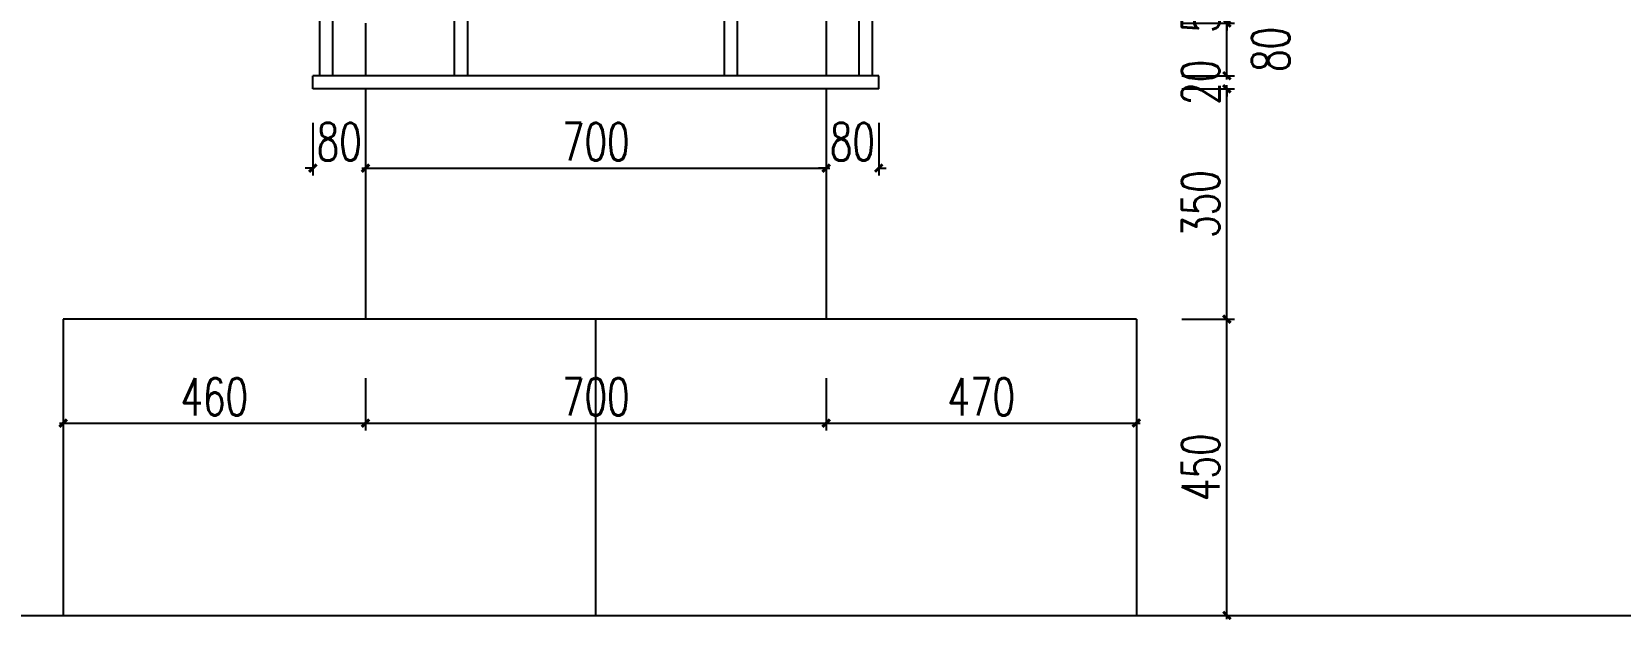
# Model space of a CAD drawing. Header units: millimetres. Extents: x 5625199 to 7433318, y -3316392 to -2552493.
# Drawn here: x 5996646 to 5999060, y -2699735 to -2698841 of the extents above; entities that cross this region are included whole.
import ezdxf

# ---------------------------------------------------------------- set-up
doc = ezdxf.new("R2010")
doc.units = ezdxf.units.MM
doc.header["$PDMODE"] = 35
doc.header["$PDSIZE"] = -10
doc.layers.add('155', color=155, linetype='Continuous')
doc.styles.add('标注-尺寸', font='simplex.shx', dxfattribs={"width": 0.7})
doc.dimstyles.new('MS55', dxfattribs={"dimscale": 0, "dimtxt": 5, "dimasz": 1, "dimexe": 1, "dimexo": 0.8, "dimgap": 1, "dimtad": 1, "dimdec": 0, "dimrnd": 5, "dimdsep": 46, "dimtxsty": '标注-尺寸', "dimblk": 'ARCHTICK', "dimcen": 0, "dimdle": 0.5, "dimclrd": 256, "dimclre": 256, "dimclrt": 50, "dimadec": 0, "dimazin": 0, "dimtfac": 1, "dimtdec": 0, "dimtix": 1, "dimtofl": 0, "dimtmove": 2, "dimatfit": 3, "dimldrblk": 'jt2', "dimfxl": 6, "dimfxlon": 1, "dimtvp": 1, "dimtolj": 1, "dimtzin": 0, "dimarcsym": 0})

# ---------------------------------------------------------------- blocks, each defined once
blk = doc.blocks.new('_ArchTick')
at = {"color": 0, "linetype": 'ByBlock', "const_width": 0.4}
blk.add_lwpolyline([(-0.5, -0.5), (0.5, 0.5)], dxfattribs=at)
blk = doc.blocks.new('*D1076')
at = {"layer": '155', "lineweight": -2, "ltscale": 500, "transparency": 16777216}
blk.add_arc((5997923, -2697662.5), 102, 270, 59.2631, dxfattribs=at)
at = {"layer": 'Defpoints', "color": 0, "transparency": 16777216}
for p in [(5997923, -2697343), (5997999.4, -2697534.1), (5997922.7, -2697663), (5998000.9, -2697728.4), (5997923, -2698908)]:
    blk.add_point(p, dxfattribs=at)
at = {"layer": '155', "linetype": 'ByBlock', "lineweight": -2, "transparency": 16777216, "xscale": 11.41805051671821, "yscale": 11.41805051671821, "zscale": 11.41805051671821}
for p, rotation in [((5997975.2, -2697574.8), 149.2631199882399), ((5997923, -2697764.5), 180)]:
    blk.add_blockref('_ArchTick', p, dxfattribs=dict(at, rotation=rotation))
at = {"layer": '155', "color": 50, "ltscale": 500, "transparency": 16777216, "insert": (5997982.8, -2697678.9), "char_height": 57.09, "attachment_point": 5, "rotation": 74.6316, "style": '标注-尺寸'}
blk.add_mtext('\\A1;149%%d', dxfattribs=at)
blk = doc.blocks.new('jt2')
at = {"ltscale": 0.1}
blk.add_line((0, 0), (-1, 0), dxfattribs=at)
at = {"color": 6, "ltscale": 0.1}
blk.add_lwpolyline([(-1.22, 1.26), (-0.72, 1.5), (0.02, 0), (-0.72, -1.5), (-1.22, -1.26), (0, 0), (-1.22, 1.26)], dxfattribs=at)
blk = doc.blocks.new('*D1077')
at = {"layer": '155', "lineweight": -2, "ltscale": 500, "transparency": 16777216}
for p, q in [((5997073.2, -2698979.8), (5997073.2, -2699059.7)), ((5997153.2, -2698979.8), (5997153.2, -2699059.7)), ((5997073.2, -2699048.3), (5997061.7, -2699048.3)), ((5997153.2, -2699048.3), (5997164.6, -2699048.3))]:
    blk.add_line(p, q, dxfattribs=at)
at = {"layer": 'Defpoints', "color": 0, "transparency": 16777216}
for p in [(5997073.2, -2698928), (5997153.2, -2698928), (5997153.2, -2699048.3)]:
    blk.add_point(p, dxfattribs=at)
at = {"layer": '155', "linetype": 'ByBlock', "lineweight": -2, "transparency": 16777216, "xscale": 11.41805051671821, "yscale": 11.41805051671821, "zscale": 11.41805051671821}
blk.add_blockref('_ArchTick', (5997073.2, -2699048.3), dxfattribs=at)
at = {"layer": '155', "linetype": 'ByBlock', "lineweight": -2, "transparency": 16777216, "xscale": 11.41805051671821, "yscale": 11.41805051671821, "zscale": 11.41805051671821, "rotation": 180}
blk.add_blockref('_ArchTick', (5997153.2, -2699048.3), dxfattribs=at)
at = {"layer": '155', "color": 50, "ltscale": 500, "transparency": 16777216, "insert": (5997113.2, -2699008.3), "char_height": 57.09, "attachment_point": 5, "style": '标注-尺寸'}
blk.add_mtext('\\A1;80', dxfattribs=at)
blk = doc.blocks.new('*D1078')
at = {"layer": '155', "lineweight": -2, "ltscale": 500, "transparency": 16777216}
for p, q in [((5997153.2, -2698979.8), (5997153.2, -2699059.7)), ((5997853.2, -2698979.8), (5997853.2, -2699059.7)), ((5997147.5, -2699048.3), (5997858.9, -2699048.3))]:
    blk.add_line(p, q, dxfattribs=at)
at = {"layer": 'Defpoints', "color": 0, "transparency": 16777216}
for p in [(5997153.2, -2698928), (5997853.2, -2698928), (5997853.2, -2699048.3)]:
    blk.add_point(p, dxfattribs=at)
at = {"layer": '155', "linetype": 'ByBlock', "lineweight": -2, "transparency": 16777216, "xscale": 11.41805051671821, "yscale": 11.41805051671821, "zscale": 11.41805051671821, "rotation": 180}
blk.add_blockref('_ArchTick', (5997153.2, -2699048.3), dxfattribs=at)
at = {"layer": '155', "linetype": 'ByBlock', "lineweight": -2, "transparency": 16777216, "xscale": 11.41805051671821, "yscale": 11.41805051671821, "zscale": 11.41805051671821}
blk.add_blockref('_ArchTick', (5997853.2, -2699048.3), dxfattribs=at)
at = {"layer": '155', "color": 50, "ltscale": 500, "transparency": 16777216, "insert": (5997503.2, -2699008.3), "char_height": 57.09, "attachment_point": 5, "style": '标注-尺寸'}
blk.add_mtext('\\A1;700', dxfattribs=at)
blk = doc.blocks.new('*D1079')
at = {"layer": '155', "lineweight": -2, "ltscale": 500, "transparency": 16777216}
for p, q in [((5997853.2, -2698979.8), (5997853.2, -2699059.7)), ((5997933.2, -2698979.8), (5997933.2, -2699059.7)), ((5997853.2, -2699048.3), (5997841.7, -2699048.3)), ((5997933.2, -2699048.3), (5997944.6, -2699048.3))]:
    blk.add_line(p, q, dxfattribs=at)
at = {"layer": 'Defpoints', "color": 0, "transparency": 16777216}
for p in [(5997853.2, -2698928), (5997933.2, -2698928), (5997933.2, -2699048.3)]:
    blk.add_point(p, dxfattribs=at)
at = {"layer": '155', "linetype": 'ByBlock', "lineweight": -2, "transparency": 16777216, "xscale": 11.41805051671821, "yscale": 11.41805051671821, "zscale": 11.41805051671821}
blk.add_blockref('_ArchTick', (5997853.2, -2699048.3), dxfattribs=at)
at = {"layer": '155', "linetype": 'ByBlock', "lineweight": -2, "transparency": 16777216, "xscale": 11.41805051671821, "yscale": 11.41805051671821, "zscale": 11.41805051671821, "rotation": 180}
blk.add_blockref('_ArchTick', (5997933.2, -2699048.3), dxfattribs=at)
at = {"layer": '155', "color": 50, "ltscale": 500, "transparency": 16777216, "insert": (5997893.2, -2699008.3), "char_height": 57.09, "attachment_point": 5, "style": '标注-尺寸'}
blk.add_mtext('\\A1;80', dxfattribs=at)
blk = doc.blocks.new('*D1080')
at = {"layer": '155', "lineweight": -2, "ltscale": 500, "transparency": 16777216}
for p, q in [((5996693.7, -2699367.3), (5996693.7, -2699447.2)), ((5997153.2, -2699367.3), (5997153.2, -2699447.2)), ((5996688, -2699435.8), (5997158.9, -2699435.8))]:
    blk.add_line(p, q, dxfattribs=at)
at = {"layer": 'Defpoints', "color": 0, "transparency": 16777216}
for p in [(5996693.7, -2699278), (5997153.2, -2699278), (5997153.2, -2699435.8)]:
    blk.add_point(p, dxfattribs=at)
at = {"layer": '155', "linetype": 'ByBlock', "lineweight": -2, "transparency": 16777216, "xscale": 11.41805051671821, "yscale": 11.41805051671821, "zscale": 11.41805051671821, "rotation": 180}
blk.add_blockref('_ArchTick', (5996693.7, -2699435.8), dxfattribs=at)
at = {"layer": '155', "linetype": 'ByBlock', "lineweight": -2, "transparency": 16777216, "xscale": 11.41805051671821, "yscale": 11.41805051671821, "zscale": 11.41805051671821}
blk.add_blockref('_ArchTick', (5997153.2, -2699435.8), dxfattribs=at)
at = {"layer": '155', "color": 50, "ltscale": 500, "transparency": 16777216, "insert": (5996923.4, -2699395.9), "char_height": 57.09, "attachment_point": 5, "style": '标注-尺寸'}
blk.add_mtext('\\A1;460', dxfattribs=at)
blk = doc.blocks.new('*D1081')
at = {"layer": '155', "lineweight": -2, "ltscale": 500, "transparency": 16777216}
for p, q in [((5997153.2, -2699367.3), (5997153.2, -2699447.2)), ((5997853.2, -2699367.3), (5997853.2, -2699447.2)), ((5997147.5, -2699435.8), (5997858.9, -2699435.8))]:
    blk.add_line(p, q, dxfattribs=at)
at = {"layer": 'Defpoints', "color": 0, "transparency": 16777216}
for p in [(5997153.2, -2699278), (5997853.2, -2699278), (5997853.2, -2699435.8)]:
    blk.add_point(p, dxfattribs=at)
at = {"layer": '155', "linetype": 'ByBlock', "lineweight": -2, "transparency": 16777216, "xscale": 11.41805051671821, "yscale": 11.41805051671821, "zscale": 11.41805051671821, "rotation": 180}
blk.add_blockref('_ArchTick', (5997153.2, -2699435.8), dxfattribs=at)
at = {"layer": '155', "linetype": 'ByBlock', "lineweight": -2, "transparency": 16777216, "xscale": 11.41805051671821, "yscale": 11.41805051671821, "zscale": 11.41805051671821}
blk.add_blockref('_ArchTick', (5997853.2, -2699435.8), dxfattribs=at)
at = {"layer": '155', "color": 50, "ltscale": 500, "transparency": 16777216, "insert": (5997503.2, -2699395.9), "char_height": 57.09, "attachment_point": 5, "style": '标注-尺寸'}
blk.add_mtext('\\A1;700', dxfattribs=at)
blk = doc.blocks.new('*D1082')
at = {"layer": '155', "lineweight": -2, "ltscale": 500, "transparency": 16777216}
for p, q in [((5997853.2, -2699367.3), (5997853.2, -2699447.2)), ((5998324.6, -2699367.3), (5998324.6, -2699447.2)), ((5997847.5, -2699435.8), (5998330.3, -2699435.8))]:
    blk.add_line(p, q, dxfattribs=at)
at = {"layer": 'Defpoints', "color": 0, "transparency": 16777216}
for p in [(5997853.2, -2699278), (5998324.6, -2699278), (5998324.6, -2699435.8)]:
    blk.add_point(p, dxfattribs=at)
at = {"layer": '155', "linetype": 'ByBlock', "lineweight": -2, "transparency": 16777216, "xscale": 11.41805051671821, "yscale": 11.41805051671821, "zscale": 11.41805051671821, "rotation": 180}
blk.add_blockref('_ArchTick', (5997853.2, -2699435.8), dxfattribs=at)
at = {"layer": '155', "linetype": 'ByBlock', "lineweight": -2, "transparency": 16777216, "xscale": 11.41805051671821, "yscale": 11.41805051671821, "zscale": 11.41805051671821}
blk.add_blockref('_ArchTick', (5998324.6, -2699435.8), dxfattribs=at)
at = {"layer": '155', "color": 50, "ltscale": 500, "transparency": 16777216, "insert": (5998088.9, -2699395.9), "char_height": 57.09, "attachment_point": 5, "style": '标注-尺寸'}
blk.add_mtext('\\A1;470', dxfattribs=at)
blk = doc.blocks.new('*D1083')
at = {"layer": '155', "lineweight": -2, "ltscale": 500, "transparency": 16777216}
for p, q in [((5998393.7, -2699278), (5998473.7, -2699278)), ((5998462.2, -2699733.7), (5998462.2, -2699272.3)), ((5998393.7, -2699728), (5998473.7, -2699728))]:
    blk.add_line(p, q, dxfattribs=at)
at = {"layer": 'Defpoints', "color": 0, "transparency": 16777216}
for p in [(5998219.8, -2699278), (5998462.2, -2699278), (5998219.8, -2699728)]:
    blk.add_point(p, dxfattribs=at)
at = {"layer": '155', "linetype": 'ByBlock', "lineweight": -2, "transparency": 16777216, "xscale": 11.41805051671821, "yscale": 11.41805051671821, "zscale": 11.41805051671821}
for p, rotation in [((5998462.2, -2699278), 90), ((5998462.2, -2699728), 270)]:
    blk.add_blockref('_ArchTick', p, dxfattribs=dict(at, rotation=rotation))
at = {"layer": '155', "color": 50, "ltscale": 500, "transparency": 16777216, "insert": (5998422.3, -2699503), "char_height": 57.09, "attachment_point": 5, "rotation": 90, "style": '标注-尺寸'}
blk.add_mtext('\\A1;450', dxfattribs=at)
blk = doc.blocks.new('*D1084')
at = {"layer": '155', "lineweight": -2, "ltscale": 500, "transparency": 16777216}
for p, q in [((5998393.7, -2698928), (5998473.7, -2698928)), ((5998462.2, -2699283.7), (5998462.2, -2698922.3)), ((5998393.7, -2699278), (5998473.7, -2699278))]:
    blk.add_line(p, q, dxfattribs=at)
at = {"layer": 'Defpoints', "color": 0, "transparency": 16777216}
for p in [(5997933.2, -2698928), (5998462.2, -2698928), (5998219.8, -2699278)]:
    blk.add_point(p, dxfattribs=at)
at = {"layer": '155', "linetype": 'ByBlock', "lineweight": -2, "transparency": 16777216, "xscale": 11.41805051671821, "yscale": 11.41805051671821, "zscale": 11.41805051671821}
for p, rotation in [((5998462.2, -2698928), 90), ((5998462.2, -2699278), 270)]:
    blk.add_blockref('_ArchTick', p, dxfattribs=dict(at, rotation=rotation))
at = {"layer": '155', "color": 50, "ltscale": 500, "transparency": 16777216, "insert": (5998422.3, -2699103), "char_height": 57.09, "attachment_point": 5, "rotation": 90, "style": '标注-尺寸'}
blk.add_mtext('\\A1;350', dxfattribs=at)
blk = doc.blocks.new('*D1085')
at = {"layer": '155', "lineweight": -2, "ltscale": 500, "transparency": 16777216}
for p, q in [((5998462.2, -2698908), (5998462.2, -2698896.6)), ((5998393.7, -2698908), (5998473.7, -2698908)), ((5998393.7, -2698928), (5998473.7, -2698928)), ((5998462.2, -2698928), (5998462.2, -2698939.5))]:
    blk.add_line(p, q, dxfattribs=at)
at = {"layer": 'Defpoints', "color": 0, "transparency": 16777216}
for p in [(5997923, -2698908), (5998462.2, -2698908), (5997933.2, -2698928)]:
    blk.add_point(p, dxfattribs=at)
at = {"layer": '155', "linetype": 'ByBlock', "lineweight": -2, "transparency": 16777216, "xscale": 11.41805051671821, "yscale": 11.41805051671821, "zscale": 11.41805051671821}
for p, rotation in [((5998462.2, -2698908), 270), ((5998462.2, -2698928), 90)]:
    blk.add_blockref('_ArchTick', p, dxfattribs=dict(at, rotation=rotation))
at = {"layer": '155', "color": 50, "ltscale": 500, "transparency": 16777216, "insert": (5998422.3, -2698918), "char_height": 57.09, "attachment_point": 5, "rotation": 90, "style": '标注-尺寸'}
blk.add_mtext('\\A1;20', dxfattribs=at)
blk = doc.blocks.new('*D1086')
at = {"layer": '155', "lineweight": -2, "ltscale": 500, "transparency": 16777216}
for p, q in [((5998462.2, -2698913.7), (5998462.2, -2698822.3)), ((5998393.7, -2698828), (5998473.7, -2698828)), ((5998393.7, -2698908), (5998473.7, -2698908))]:
    blk.add_line(p, q, dxfattribs=at)
at = {"layer": 'Defpoints', "color": 0, "transparency": 16777216}
for p in [(5998209.1, -2698828), (5998462.2, -2698828), (5997923, -2698908)]:
    blk.add_point(p, dxfattribs=at)
at = {"layer": '155', "linetype": 'ByBlock', "lineweight": -2, "transparency": 16777216, "xscale": 11.41805051671821, "yscale": 11.41805051671821, "zscale": 11.41805051671821}
for p, rotation in [((5998462.2, -2698828), 90), ((5998462.2, -2698908), 270)]:
    blk.add_blockref('_ArchTick', p, dxfattribs=dict(at, rotation=rotation))
at = {"layer": '155', "color": 50, "ltscale": 500, "transparency": 16777216, "insert": (5998528.8, -2698868), "char_height": 57.09, "attachment_point": 5, "rotation": 90, "style": '标注-尺寸'}
blk.add_mtext('\\A1;80', dxfattribs=at)
blk = doc.blocks.new('*D1087')
at = {"layer": '155', "lineweight": -2, "ltscale": 500, "transparency": 16777216}
for p, q in [((5998393.7, -2698823), (5998473.7, -2698823)), ((5998462.2, -2698823), (5998462.2, -2698811.6)), ((5998393.7, -2698828), (5998473.7, -2698828)), ((5998462.2, -2698828), (5998462.2, -2698839.5))]:
    blk.add_line(p, q, dxfattribs=at)
at = {"layer": 'Defpoints', "color": 0, "transparency": 16777216}
for p in [(5998209.1, -2698823), (5998462.2, -2698823), (5998209.1, -2698828)]:
    blk.add_point(p, dxfattribs=at)
at = {"layer": '155', "linetype": 'ByBlock', "lineweight": -2, "transparency": 16777216, "xscale": 11.41805051671821, "yscale": 11.41805051671821, "zscale": 11.41805051671821}
for p, rotation in [((5998462.2, -2698823), 270), ((5998462.2, -2698828), 90)]:
    blk.add_blockref('_ArchTick', p, dxfattribs=dict(at, rotation=rotation))
at = {"layer": '155', "color": 50, "ltscale": 500, "transparency": 16777216, "insert": (5998422.3, -2698825.5), "char_height": 57.09, "attachment_point": 5, "rotation": 90, "style": '标注-尺寸'}
blk.add_mtext('\\A1;5', dxfattribs=at)

msp = doc.modelspace()

# ---------------------------------------------------------------- linework, layer by layer
at = {"layer": '155', "color": 4, "ltscale": 500}
for p, q in [((5997083.16, -2697343.04), (5997083.16, -2698908.04)), ((5997103.16, -2697343.04), (5997103.16, -2698908.04)), ((5997288.16, -2697343.04), (5997288.16, -2698908.04)), ((5997308.16, -2697343.04), (5997308.16, -2698908.04)), ((5997698.16, -2697343.04), (5997698.16, -2698908.04)), ((5997718.16, -2697343.04), (5997718.16, -2698908.04)), ((5997903.04, -2697343.04), (5997903.04, -2698908.04)), ((5997923.04, -2697343.04), (5997923.04, -2698908.04)), ((5997933.16, -2698908.04), (5997073.16, -2698908.04)), ((5997073.16, -2698928.04), (5997073.16, -2698908.04)), ((5997933.16, -2698928.04), (5997933.16, -2698908.04)), ((5997933.16, -2698928.04), (5997073.16, -2698928.04))]:
    msp.add_line(p, q, dxfattribs=at)
at = {"layer": '155', "color": 5, "ltscale": 500}
for p, q in [((5997853.16, -2698623.04), (5997853.16, -2698908.04)), ((5997153.16, -2698828.04), (5997153.16, -2698908.04)), ((5997153.16, -2698928.04), (5997153.16, -2699278.04)), ((5997853.16, -2698928.04), (5997853.16, -2699278.04)), ((5998324.62, -2699278.04), (5996693.68, -2699278.04)), ((5996693.68, -2699278.04), (5996693.68, -2699728.04)), ((5998324.62, -2699278.04), (5998324.62, -2699728.04))]:
    msp.add_line(p, q, dxfattribs=at)
at = {"layer": '155', "color": 8, "ltscale": 500}
msp.add_line((5997502.76, -2699278.04), (5997502.76, -2699728.04), dxfattribs=at)
at = {"layer": '155', "color": 7, "ltscale": 500}
msp.add_line((5944480.16, -2699728.04), (6007121.47, -2699728.04), dxfattribs=at)

# ---------------------------------------------------------------- dimensions: what is measured, and where the dimension line sits
at = {"layer": '155', "ltscale": 500}
dim = msp.add_angular_dim_2l(base=(5998000.88, -2697728.39), line1=((5997923.04, -2697343.04), (5997923.04, -2698908.04)), line2=((5997999.39, -2697534.11), (5997922.72, -2697663.04)), dimstyle='MS55', override={"dimscale": 11.418051}, dxfattribs=at)
dim.commit()
dim.dimension.update_dxf_attribs({"geometry": '*D1076', "text_midpoint": (5997982.84, -2697678.94)})
dim = msp.add_linear_dim(base=(5998462.24, -2698828.04), p1=(5997923.04, -2698908.04), p2=(5998209.15, -2698828.04), angle=90, dimstyle='MS55', override={"dimscale": 11.418051}, dxfattribs=at)
dim.commit()
dim.dimension.update_dxf_attribs({"geometry": '*D1086', "text_midpoint": (5998528.79, -2698868.04), "dimtype": 160})
for base, p1, p2, picture, middle in [((5998462.24, -2698823.04), (5998209.15, -2698828.04), (5998209.15, -2698823.04), '*D1087', (5998422.28, -2698825.54)), ((5998462.24, -2698908.04), (5997933.16, -2698928.04), (5997923.04, -2698908.04), '*D1085', (5998422.28, -2698918.04)), ((5998462.24, -2698928.04), (5998219.8, -2699278.04), (5997933.16, -2698928.04), '*D1084', (5998422.28, -2699103.04)), ((5998462.24, -2699278.04), (5998219.8, -2699728.04), (5998219.8, -2699278.04), '*D1083', (5998422.28, -2699503.04))]:
    dim = msp.add_linear_dim(base=base, p1=p1, p2=p2, angle=90, dimstyle='MS55', override={"dimscale": 11.418051}, dxfattribs=at)
    dim.commit()
    dim.dimension.update_dxf_attribs({"geometry": picture, "text_midpoint": middle})
for base, p1, p2, picture, middle in [((5997153.16, -2699048.3), (5997073.16, -2698928.04), (5997153.16, -2698928.04), '*D1077', (5997113.16, -2699008.34)), ((5997853.16, -2699048.3), (5997153.16, -2698928.04), (5997853.16, -2698928.04), '*D1078', (5997503.16, -2699008.34)), ((5997933.16, -2699048.3), (5997853.16, -2698928.04), (5997933.16, -2698928.04), '*D1079', (5997893.16, -2699008.34)), ((5997153.16, -2699435.82), (5996693.68, -2699278.04), (5997153.16, -2699278.04), '*D1080', (5996923.42, -2699395.86)), ((5997853.16, -2699435.82), (5997153.16, -2699278.04), (5997853.16, -2699278.04), '*D1081', (5997503.16, -2699395.86)), ((5998324.62, -2699435.82), (5997853.16, -2699278.04), (5998324.62, -2699278.04), '*D1082', (5998088.89, -2699395.86))]:
    dim = msp.add_linear_dim(base=base, p1=p1, p2=p2, dimstyle='MS55', override={"dimscale": 11.418051}, dxfattribs=at)
    dim.commit()
    dim.dimension.update_dxf_attribs({"geometry": picture, "text_midpoint": middle})

doc.saveas('drawing.dxf')
